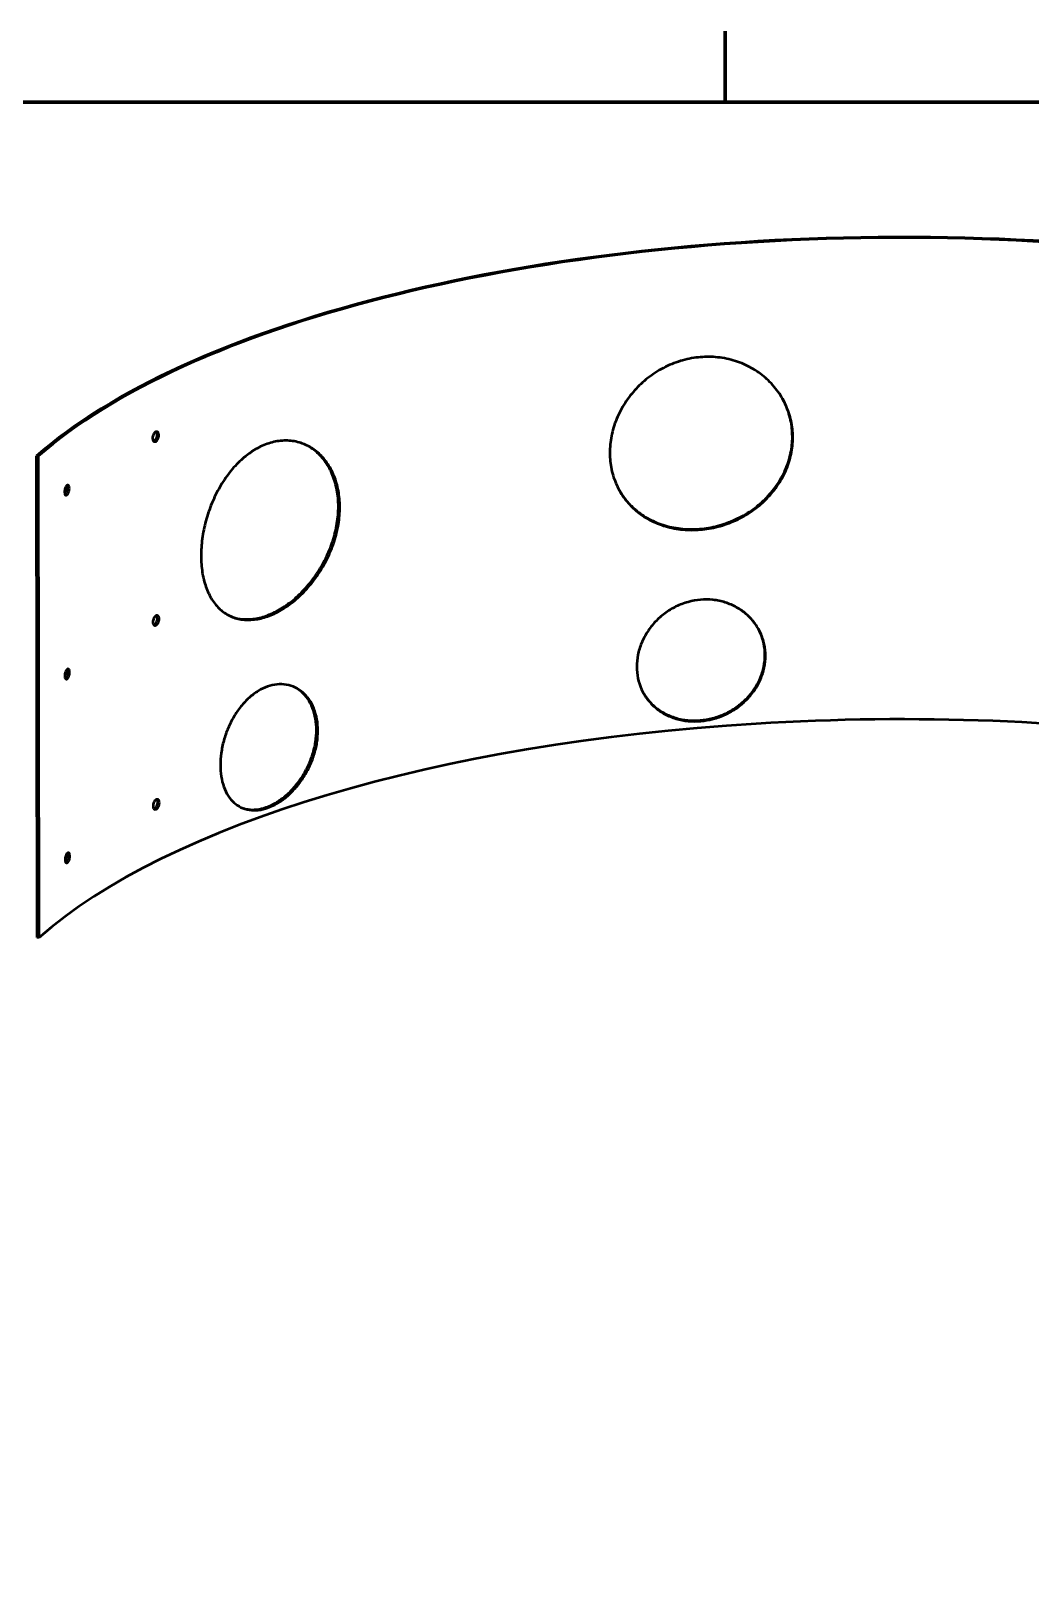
# Model space of a CAD drawing. Header units: millimetres. Extents: x 0 to 4200, y 0 to 2970.
# Drawn here: x 3163 to 3649, y 2147 to 2904 of the extents above; entities that cross this region are included whole.
import ezdxf

# ---------------------------------------------------------------- set-up
doc = ezdxf.new("R2010")
doc.units = ezdxf.units.MM
doc.header["$LTSCALE"] = 10
doc.layers.add('Border (ANSI)', color=7, linetype='Continuous', lineweight=70)
doc.layers.add('Visible (ANSI)', color=7, linetype='Continuous', lineweight=50)

# ---------------------------------------------------------------- blocks, each defined once
blk = doc.blocks.new('Borders Default Border')
at = {"layer": 'Border (ANSI)'}
blk.add_line((350, 287), (350, 290.448), dxfattribs=at)
at = {"layer": 'Border (ANSI)', "flags": 128}
blk.add_lwpolyline([(10, 10), (10, 287), (410, 287), (410, 10), (10, 10)], dxfattribs=at)

msp = doc.modelspace()

# ---------------------------------------------------------------- linework, layer by layer
at = {"layer": 'Visible (ANSI)'}
for p, q in [((3165.149, 2697.906), (3166.064, 2697.751)), ((3165.448, 2463.784), (3165.149, 2697.906)), ((3166.064, 2697.751), (3166.363, 2463.629)), ((3166.363, 2463.629), (3165.448, 2463.784))]:
    msp.add_line(p, q, dxfattribs=at)
for centre, major_axis, start_param, end_param in [((3584.396, 2626.666), (458.199, 0.585), 5.5532134, 9.0089654), ((3584.396, 2626.666), (457.199, 0.583), 5.5532134, 9.0089654), ((3584.695, 2392.543), (-457.199, -0.583), 3.8627197, 5.8673727)]:
    msp.add_ellipse(centre, major_axis=major_axis, ratio=0.3878028, start_param=start_param, end_param=end_param, dxfattribs=at)
for points, knots in [([(3532.821, 2706.915), (3532.824, 2704.28), (3532.554, 2701.544), (3531.411, 2696.073), (3530.538, 2693.338), (3528.229, 2688.06), (3526.792, 2685.513), (3523.474, 2680.762), (3521.594, 2678.558), (3517.592, 2674.609), (3515.334, 2672.729), (3510.424, 2669.342), (3507.773, 2667.835), (3502.252, 2665.31), (3499.379, 2664.29), (3493.611, 2662.782), (3490.717, 2662.295), (3485.129, 2661.82), (3482.245, 2661.816), (3476.522, 2662.348), (3473.683, 2662.883), (3468.247, 2664.477), (3465.647, 2665.538), (3460.846, 2668.099), (3458.646, 2669.601), (3454.755, 2672.879), (3452.931, 2674.769), (3449.719, 2678.965), (3448.33, 2681.272), (3446.099, 2686.164), (3445.255, 2688.753), (3444.146, 2694.033), (3443.881, 2696.724), (3443.874, 2701.993), (3444.132, 2704.751), (3445.228, 2710.308), (3446.065, 2713.107), (3448.283, 2718.547), (3449.665, 2721.192), (3452.866, 2726.153), (3454.684, 2728.469), (3458.565, 2732.633), (3460.761, 2734.625), (3465.554, 2738.221), (3468.151, 2739.826), (3473.581, 2742.513), (3476.419, 2743.597), (3482.139, 2745.19), (3485.022, 2745.698), (3490.61, 2746.173), (3493.505, 2746.156), (3499.275, 2745.539), (3502.151, 2744.94), (3507.677, 2743.184), (3510.331, 2742.026), (3515.249, 2739.254), (3517.512, 2737.641), (3521.523, 2734.147), (3523.409, 2732.146), (3526.738, 2727.74), (3528.182, 2725.335), (3530.503, 2720.281), (3531.383, 2717.627), (3532.54, 2712.262), (3532.817, 2709.55), (3532.821, 2706.915)], [0, 0, 0, 0, 0.8575731, 0.8575731, 1.7151462, 1.7151462, 2.5727192, 2.5727192, 3.4302923, 3.4302923, 4.2878625, 4.2878625, 5.1454327, 5.1454327, 6.0030029, 6.0030029, 6.8605732, 6.8605732, 7.7181434, 7.7181434, 8.5757136, 8.5757136, 9.4332838, 9.4332838, 10.2908541, 10.2908541, 11.1484272, 11.1484272, 12.0060002, 12.0060002, 12.8635733, 12.8635733, 13.7211464, 13.7211464, 14.5787195, 14.5787195, 15.4362926, 15.4362926, 16.2938657, 16.2938657, 17.1514387, 17.1514387, 18.009009, 18.009009, 18.8665792, 18.8665792, 19.7241494, 19.7241494, 20.5817197, 20.5817197, 21.4392899, 21.4392899, 22.2968601, 22.2968601, 23.1544303, 23.1544303, 24.0120005, 24.0120005, 24.8695736, 24.8695736, 25.7271466, 25.7271466, 26.5847197, 26.5847197, 27.4422928, 27.4422928, 27.4422928, 27.4422928]), ([(3532.608, 2707.296), (3532.605, 2709.931), (3532.328, 2712.643), (3531.171, 2718.008), (3530.291, 2720.661), (3528.743, 2724.031), (3528.325, 2724.859), (3527.877, 2725.672)], [0, 0, 0, 0, 0.8575704, 0.8575704, 1.7151408, 1.7151408, 2.001014, 2.001014, 2.001014, 2.001014]), ([(3224.691, 2708.049), (3224.691, 2707.759), (3224.653, 2707.432), (3224.496, 2706.786), (3224.378, 2706.468), (3224.105, 2705.923), (3223.932, 2705.659), (3223.554, 2705.235), (3223.348, 2705.075), (3222.964, 2704.882), (3222.759, 2704.837), (3222.382, 2704.882), (3222.21, 2704.973), (3221.939, 2705.246), (3221.821, 2705.445), (3221.665, 2705.935), (3221.627, 2706.224), (3221.626, 2706.803), (3221.664, 2707.131), (3221.818, 2707.777), (3221.935, 2708.095), (3222.205, 2708.641), (3222.377, 2708.905), (3222.753, 2709.33), (3222.958, 2709.491), (3223.342, 2709.683), (3223.548, 2709.728), (3223.927, 2709.682), (3224.1, 2709.591), (3224.374, 2709.317), (3224.493, 2709.117), (3224.651, 2708.628), (3224.69, 2708.338), (3224.691, 2708.049)], [0, 0, 0, 0, 0.0941719, 0.0941719, 0.1883438, 0.1883438, 0.2825156, 0.2825156, 0.3766875, 0.3766875, 0.4708594, 0.4708594, 0.5650313, 0.5650313, 0.6592031, 0.6592031, 0.753375, 0.753375, 0.8475469, 0.8475469, 0.9417188, 0.9417188, 1.0358906, 1.0358906, 1.1300625, 1.1300625, 1.2242344, 1.2242344, 1.3184063, 1.3184063, 1.4125781, 1.4125781, 1.50675, 1.50675, 1.50675, 1.50675]), ([(3222.073, 2705.111), (3222.172, 2705.132), (3222.27, 2705.167), (3222.558, 2705.311), (3222.764, 2705.472), (3223.142, 2705.896), (3223.315, 2706.159), (3223.587, 2706.705), (3223.706, 2707.023), (3223.862, 2707.668), (3223.901, 2707.996), (3223.9, 2708.286)], [1.08327013, 1.08327013, 1.08327013, 1.08327013, 1.1300625, 1.1300625, 1.22423437, 1.22423437, 1.31840625, 1.31840625, 1.41257812, 1.41257812, 1.50675, 1.50675, 1.50675, 1.50675]), ([(3223.9, 2708.286), (3223.9, 2708.575), (3223.861, 2708.864), (3223.703, 2709.354), (3223.584, 2709.554), (3223.447, 2709.691), (3223.446, 2709.691), (3223.446, 2709.692)], [0, 0, 0, 0, 0.09417187, 0.09417187, 0.18834375, 0.18834375, 0.18853246, 0.18853246, 0.18853246, 0.18853246]), ([(3312.613, 2673.05), (3312.617, 2670.415), (3312.399, 2667.627), (3311.476, 2661.94), (3310.771, 2659.041), (3308.914, 2653.33), (3307.759, 2650.513), (3305.105, 2645.141), (3303.605, 2642.585), (3300.427, 2637.89), (3298.641, 2635.59), (3294.779, 2631.292), (3292.705, 2629.294), (3288.412, 2625.75), (3286.191, 2624.201), (3281.763, 2621.635), (3279.555, 2620.618), (3275.32, 2619.124), (3273.149, 2618.596), (3268.869, 2618.09), (3266.76, 2618.112), (3262.749, 2618.727), (3260.844, 2619.32), (3257.346, 2621.022), (3255.753, 2622.13), (3252.949, 2624.715), (3251.641, 2626.28), (3249.347, 2629.907), (3248.36, 2631.968), (3246.777, 2636.466), (3246.18, 2638.906), (3245.395, 2643.99), (3245.208, 2646.635), (3245.201, 2651.905), (3245.382, 2654.709), (3246.152, 2660.461), (3246.742, 2663.409), (3248.312, 2669.243), (3249.293, 2672.134), (3251.576, 2677.665), (3252.878, 2680.305), (3255.672, 2685.163), (3257.261, 2687.548), (3260.751, 2692.004), (3262.653, 2694.076), (3266.658, 2697.742), (3268.765, 2699.34), (3273.043, 2701.97), (3275.213, 2703.003), (3279.448, 2704.497), (3281.656, 2705.009), (3286.088, 2705.451), (3288.311, 2705.38), (3292.609, 2704.643), (3294.687, 2703.976), (3298.556, 2702.116), (3300.347, 2700.923), (3303.534, 2698.175), (3305.039, 2696.525), (3307.705, 2692.74), (3308.866, 2690.605), (3310.737, 2685.984), (3311.449, 2683.495), (3312.385, 2678.346), (3312.61, 2675.685), (3312.613, 2673.05)], [0, 0, 0, 0, 0.8575731, 0.8575731, 1.7151462, 1.7151462, 2.5727192, 2.5727192, 3.4302923, 3.4302923, 4.2878625, 4.2878625, 5.1454327, 5.1454327, 6.0030029, 6.0030029, 6.8605731, 6.8605731, 7.7181434, 7.7181434, 8.5757136, 8.5757136, 9.4332838, 9.4332838, 10.2908541, 10.2908541, 11.1484272, 11.1484272, 12.0060002, 12.0060002, 12.8635733, 12.8635733, 13.7211464, 13.7211464, 14.5787195, 14.5787195, 15.4362926, 15.4362926, 16.2938657, 16.2938657, 17.1514387, 17.1514387, 18.009009, 18.009009, 18.8665792, 18.8665792, 19.7241494, 19.7241494, 20.5817197, 20.5817197, 21.4392899, 21.4392899, 22.2968601, 22.2968601, 23.1544303, 23.1544303, 24.0120005, 24.0120005, 24.8695736, 24.8695736, 25.7271466, 25.7271466, 26.5847197, 26.5847197, 27.4422928, 27.4422928, 27.4422928, 27.4422928]), ([(3311.938, 2673.338), (3311.935, 2675.973), (3311.71, 2678.634), (3310.774, 2683.783), (3310.062, 2686.272), (3308.192, 2690.892), (3307.031, 2693.028), (3304.365, 2696.813), (3302.86, 2698.462), (3299.674, 2701.21), (3297.883, 2702.403), (3295.743, 2703.431), (3295.536, 2703.527), (3295.327, 2703.62)], [0, 0, 0, 0, 0.8575704, 0.8575704, 1.7151408, 1.7151408, 2.5727112, 2.5727112, 3.4302816, 3.4302816, 4.2878491, 4.2878491, 4.3789321, 4.3789321, 4.3789321, 4.3789321]), ([(3448.415, 2681.328), (3449.224, 2679.9), (3450.128, 2678.534), (3452.719, 2675.149), (3454.543, 2673.259), (3458.434, 2669.98), (3460.635, 2668.479), (3465.435, 2665.917), (3468.036, 2664.856), (3473.471, 2663.262), (3476.311, 2662.727), (3482.034, 2662.195), (3484.917, 2662.199), (3490.505, 2662.673), (3493.4, 2663.161), (3499.167, 2664.669), (3502.041, 2665.689), (3507.561, 2668.214), (3510.212, 2669.721), (3515.122, 2673.108), (3517.38, 2674.988), (3521.382, 2678.938), (3523.262, 2681.142), (3526.58, 2685.893), (3528.017, 2688.441), (3530.325, 2693.719), (3531.198, 2696.453), (3532.342, 2701.924), (3532.612, 2704.661), (3532.608, 2707.296)], [15.767749, 15.767749, 15.767749, 15.767749, 16.2938149, 16.2938149, 17.1513853, 17.1513853, 18.0089529, 18.0089529, 18.8665204, 18.8665204, 19.724088, 19.724088, 20.5816556, 20.5816556, 21.4392231, 21.4392231, 22.2967907, 22.2967907, 23.1543582, 23.1543582, 24.0119258, 24.0119258, 24.8694962, 24.8694962, 25.7270666, 25.7270666, 26.584637, 26.584637, 27.4422074, 27.4422074, 27.4422074, 27.4422074]), ([(3181.158, 2682.114), (3181.159, 2681.824), (3181.129, 2681.494), (3181.01, 2680.839), (3180.92, 2680.514), (3180.712, 2679.953), (3180.58, 2679.679), (3180.292, 2679.232), (3180.136, 2679.06), (3179.843, 2678.844), (3179.687, 2678.787), (3179.401, 2678.81), (3179.27, 2678.89), (3179.064, 2679.147), (3178.975, 2679.34), (3178.856, 2679.82), (3178.827, 2680.107), (3178.826, 2680.685), (3178.855, 2681.015), (3178.972, 2681.671), (3179.06, 2681.996), (3179.265, 2682.558), (3179.395, 2682.833), (3179.681, 2683.28), (3179.837, 2683.453), (3180.13, 2683.668), (3180.286, 2683.725), (3180.575, 2683.702), (3180.707, 2683.621), (3180.916, 2683.364), (3181.007, 2683.17), (3181.128, 2682.69), (3181.158, 2682.403), (3181.158, 2682.114)], [0, 0, 0, 0, 0.0941719, 0.0941719, 0.1883438, 0.1883438, 0.2825156, 0.2825156, 0.3766875, 0.3766875, 0.4708594, 0.4708594, 0.5650313, 0.5650313, 0.6592031, 0.6592031, 0.753375, 0.753375, 0.8475469, 0.8475469, 0.9417188, 0.9417188, 1.0358906, 1.0358906, 1.1300625, 1.1300625, 1.2242344, 1.2242344, 1.3184063, 1.3184063, 1.4125781, 1.4125781, 1.50675, 1.50675, 1.50675, 1.50675]), ([(3179.094, 2679.124), (3179.098, 2679.126), (3179.101, 2679.129), (3179.251, 2679.239), (3179.407, 2679.412), (3179.695, 2679.859), (3179.827, 2680.132), (3180.035, 2680.694), (3180.125, 2681.019), (3180.245, 2681.674), (3180.274, 2682.004), (3180.274, 2682.294)], [1.12778597, 1.12778597, 1.12778597, 1.12778597, 1.1300625, 1.1300625, 1.22423437, 1.22423437, 1.31840625, 1.31840625, 1.41257812, 1.41257812, 1.50675, 1.50675, 1.50675, 1.50675]), ([(3180.274, 2682.294), (3180.273, 2682.583), (3180.243, 2682.87), (3180.137, 2683.294), (3180.073, 2683.45), (3179.998, 2683.571)], [0, 0, 0, 0, 0.09417187, 0.09417187, 0.16620245, 0.16620245, 0.16620245, 0.16620245]), ([(3259.627, 2619.923), (3261.035, 2619.354), (3262.528, 2618.944), (3266.088, 2618.398), (3268.197, 2618.377), (3272.477, 2618.883), (3274.648, 2619.411), (3278.883, 2620.905), (3281.091, 2621.922), (3285.519, 2624.488), (3287.74, 2626.037), (3292.032, 2629.581), (3294.107, 2631.579), (3297.968, 2635.877), (3299.754, 2638.177), (3302.931, 2642.873), (3304.431, 2645.428), (3307.085, 2650.801), (3308.239, 2653.618), (3310.097, 2659.329), (3310.801, 2662.228), (3311.724, 2667.915), (3311.941, 2670.703), (3311.938, 2673.338)], [18.2020844, 18.2020844, 18.2020844, 18.2020844, 18.8665204, 18.8665204, 19.724088, 19.724088, 20.5816556, 20.5816556, 21.4392231, 21.4392231, 22.2967907, 22.2967907, 23.1543582, 23.1543582, 24.0119258, 24.0119258, 24.8694962, 24.8694962, 25.7270666, 25.7270666, 26.584637, 26.584637, 27.4422074, 27.4422074, 27.4422074, 27.4422074]), ([(3519.518, 2600.69), (3519.52, 2598.837), (3519.332, 2596.911), (3518.533, 2593.055), (3517.923, 2591.125), (3516.309, 2587.396), (3515.304, 2585.594), (3512.983, 2582.23), (3511.666, 2580.668), (3508.864, 2577.867), (3507.281, 2576.533), (3503.84, 2574.129), (3501.981, 2573.059), (3498.108, 2571.266), (3496.09, 2570.542), (3492.04, 2569.473), (3490.006, 2569.128), (3486.077, 2568.795), (3484.049, 2568.794), (3480.019, 2569.177), (3478.019, 2569.559), (3474.186, 2570.697), (3472.352, 2571.453), (3468.962, 2573.277), (3467.408, 2574.345), (3464.658, 2576.674), (3463.369, 2578.015), (3461.097, 2580.989), (3460.114, 2582.622), (3458.536, 2586.079), (3457.939, 2587.907), (3457.154, 2591.628), (3456.966, 2593.523), (3456.962, 2597.228), (3457.144, 2599.164), (3457.92, 2603.063), (3458.512, 2605.024), (3460.081, 2608.834), (3461.059, 2610.684), (3463.323, 2614.152), (3464.608, 2615.769), (3467.351, 2618.676), (3468.903, 2620.066), (3472.286, 2622.573), (3474.119, 2623.691), (3477.947, 2625.564), (3479.946, 2626.32), (3483.974, 2627.431), (3486.002, 2627.786), (3489.93, 2628.12), (3491.965, 2628.11), (3496.018, 2627.685), (3498.036, 2627.271), (3501.913, 2626.053), (3503.775, 2625.248), (3507.222, 2623.321), (3508.807, 2622.198), (3511.616, 2619.763), (3512.936, 2618.367), (3515.266, 2615.289), (3516.275, 2613.608), (3517.899, 2610.07), (3518.513, 2608.211), (3519.322, 2604.447), (3519.515, 2602.542), (3519.518, 2600.69)], [0, 0, 0, 0, 0.6029104, 0.6029104, 1.2058209, 1.2058209, 1.8087313, 1.8087313, 2.4116418, 2.4116418, 3.0145517, 3.0145517, 3.6174617, 3.6174617, 4.2203716, 4.2203716, 4.8232816, 4.8232816, 5.4261915, 5.4261915, 6.0291015, 6.0291015, 6.6320115, 6.6320115, 7.2349214, 7.2349214, 7.8378319, 7.8378319, 8.4407423, 8.4407423, 9.0436528, 9.0436528, 9.6465632, 9.6465632, 10.2494736, 10.2494736, 10.8523841, 10.8523841, 11.4552945, 11.4552945, 12.058205, 12.058205, 12.6611149, 12.6611149, 13.2640249, 13.2640249, 13.8669349, 13.8669349, 14.4698448, 14.4698448, 15.0727548, 15.0727548, 15.6756647, 15.6756647, 16.2785747, 16.2785747, 16.8814846, 16.8814846, 17.4843951, 17.4843951, 18.0873055, 18.0873055, 18.690216, 18.690216, 19.2931264, 19.2931264, 19.2931264, 19.2931264]), ([(3224.805, 2618.64), (3224.805, 2618.35), (3224.767, 2618.023), (3224.61, 2617.377), (3224.492, 2617.059), (3224.219, 2616.514), (3224.046, 2616.25), (3223.668, 2615.826), (3223.462, 2615.666), (3223.078, 2615.473), (3222.873, 2615.428), (3222.496, 2615.473), (3222.324, 2615.564), (3222.053, 2615.837), (3221.935, 2616.037), (3221.779, 2616.526), (3221.741, 2616.815), (3221.74, 2617.394), (3221.778, 2617.722), (3221.932, 2618.368), (3222.049, 2618.686), (3222.319, 2619.232), (3222.491, 2619.496), (3222.867, 2619.921), (3223.072, 2620.082), (3223.457, 2620.274), (3223.662, 2620.319), (3224.041, 2620.273), (3224.214, 2620.182), (3224.488, 2619.909), (3224.607, 2619.708), (3224.765, 2619.219), (3224.804, 2618.929), (3224.805, 2618.64)], [0, 0, 0, 0, 0.0941719, 0.0941719, 0.1883438, 0.1883438, 0.2825156, 0.2825156, 0.3766875, 0.3766875, 0.4708594, 0.4708594, 0.5650313, 0.5650313, 0.6592031, 0.6592031, 0.753375, 0.753375, 0.8475469, 0.8475469, 0.9417188, 0.9417188, 1.0358906, 1.0358906, 1.1300625, 1.1300625, 1.2242344, 1.2242344, 1.3184063, 1.3184063, 1.4125781, 1.4125781, 1.50675, 1.50675, 1.50675, 1.50675]), ([(3224.014, 2618.877), (3224.014, 2619.166), (3223.975, 2619.455), (3223.817, 2619.945), (3223.698, 2620.145), (3223.561, 2620.282), (3223.56, 2620.283), (3223.56, 2620.283)], [0, 0, 0, 0, 0.09417187, 0.09417187, 0.18834375, 0.18834375, 0.18853246, 0.18853246, 0.18853246, 0.18853246]), ([(3222.187, 2615.702), (3222.286, 2615.723), (3222.384, 2615.758), (3222.672, 2615.902), (3222.878, 2616.063), (3223.256, 2616.487), (3223.429, 2616.751), (3223.702, 2617.296), (3223.82, 2617.614), (3223.976, 2618.259), (3224.015, 2618.587), (3224.014, 2618.877)], [1.08327013, 1.08327013, 1.08327013, 1.08327013, 1.1300625, 1.1300625, 1.22423437, 1.22423437, 1.31840625, 1.31840625, 1.41257812, 1.41257812, 1.50675, 1.50675, 1.50675, 1.50675]), ([(3519.306, 2601.069), (3519.303, 2602.922), (3519.11, 2604.827), (3518.302, 2608.59), (3517.687, 2610.45), (3516.613, 2612.789), (3516.331, 2613.35), (3516.03, 2613.901)], [0, 0, 0, 0, 0.6029095, 0.6029095, 1.205819, 1.205819, 1.4002639, 1.4002639, 1.4002639, 1.4002639]), ([(3460.145, 2582.715), (3460.709, 2581.724), (3461.337, 2580.776), (3463.157, 2578.394), (3464.446, 2577.053), (3467.196, 2574.724), (3468.751, 2573.656), (3472.14, 2571.832), (3473.975, 2571.076), (3477.807, 2569.938), (3479.808, 2569.555), (3483.837, 2569.173), (3485.866, 2569.173), (3489.794, 2569.507), (3491.828, 2569.852), (3495.879, 2570.921), (3497.896, 2571.645), (3501.769, 2573.437), (3503.628, 2574.508), (3507.07, 2576.912), (3508.652, 2578.246), (3511.455, 2581.047), (3512.771, 2582.609), (3515.092, 2585.973), (3516.097, 2587.776), (3517.711, 2591.505), (3518.321, 2593.434), (3519.12, 2597.291), (3519.308, 2599.217), (3519.306, 2601.069)], [11.092324, 11.092324, 11.092324, 11.092324, 11.455277, 11.455277, 12.0581865, 12.0581865, 12.6610955, 12.6610955, 13.2640046, 13.2640046, 13.8669136, 13.8669136, 14.4698226, 14.4698226, 15.0727317, 15.0727317, 15.6756407, 15.6756407, 16.2785497, 16.2785497, 16.8814588, 16.8814588, 17.4843683, 17.4843683, 18.0872778, 18.0872778, 18.6901873, 18.6901873, 19.2930968, 19.2930968, 19.2930968, 19.2930968]), ([(3181.272, 2592.705), (3181.273, 2592.415), (3181.243, 2592.085), (3181.124, 2591.43), (3181.034, 2591.105), (3180.826, 2590.544), (3180.694, 2590.27), (3180.406, 2589.823), (3180.25, 2589.651), (3179.957, 2589.435), (3179.801, 2589.378), (3179.515, 2589.401), (3179.384, 2589.482), (3179.178, 2589.738), (3179.089, 2589.931), (3178.97, 2590.411), (3178.941, 2590.698), (3178.94, 2591.276), (3178.969, 2591.607), (3179.086, 2592.262), (3179.175, 2592.588), (3179.379, 2593.15), (3179.51, 2593.424), (3179.795, 2593.871), (3179.951, 2594.044), (3180.244, 2594.259), (3180.4, 2594.316), (3180.689, 2594.293), (3180.821, 2594.212), (3181.03, 2593.955), (3181.121, 2593.762), (3181.242, 2593.281), (3181.272, 2592.994), (3181.272, 2592.705)], [0, 0, 0, 0, 0.0941719, 0.0941719, 0.1883438, 0.1883438, 0.2825156, 0.2825156, 0.3766875, 0.3766875, 0.4708594, 0.4708594, 0.5650313, 0.5650313, 0.6592031, 0.6592031, 0.753375, 0.753375, 0.8475469, 0.8475469, 0.9417188, 0.9417188, 1.0358906, 1.0358906, 1.1300625, 1.1300625, 1.2242344, 1.2242344, 1.3184063, 1.3184063, 1.4125781, 1.4125781, 1.50675, 1.50675, 1.50675, 1.50675]), ([(3179.208, 2589.715), (3179.212, 2589.717), (3179.215, 2589.72), (3179.365, 2589.83), (3179.521, 2590.003), (3179.81, 2590.45), (3179.941, 2590.724), (3180.149, 2591.285), (3180.239, 2591.61), (3180.359, 2592.265), (3180.388, 2592.595), (3180.388, 2592.885)], [1.12778597, 1.12778597, 1.12778597, 1.12778597, 1.1300625, 1.1300625, 1.22423437, 1.22423437, 1.31840625, 1.31840625, 1.41257812, 1.41257812, 1.50675, 1.50675, 1.50675, 1.50675]), ([(3180.388, 2592.885), (3180.387, 2593.174), (3180.357, 2593.461), (3180.251, 2593.885), (3180.187, 2594.041), (3180.112, 2594.162)], [0, 0, 0, 0, 0.09417187, 0.09417187, 0.16620245, 0.16620245, 0.16620245, 0.16620245]), ([(3301.976, 2564.312), (3301.979, 2562.46), (3301.829, 2560.498), (3301.197, 2556.492), (3300.713, 2554.448), (3299.437, 2550.418), (3298.643, 2548.429), (3296.815, 2544.633), (3295.781, 2542.827), (3293.586, 2539.507), (3292.35, 2537.88), (3289.672, 2534.84), (3288.231, 2533.427), (3285.242, 2530.922), (3283.692, 2529.828), (3280.593, 2528.017), (3279.045, 2527.301), (3276.068, 2526.25), (3274.537, 2525.881), (3271.512, 2525.531), (3270.017, 2525.551), (3267.166, 2525.996), (3265.808, 2526.421), (3263.308, 2527.635), (3262.167, 2528.423), (3260.154, 2530.259), (3259.214, 2531.369), (3257.561, 2533.936), (3256.848, 2535.394), (3255.705, 2538.57), (3255.273, 2540.292), (3254.706, 2543.874), (3254.57, 2545.735), (3254.565, 2549.44), (3254.696, 2551.41), (3255.254, 2555.447), (3255.681, 2557.515), (3256.815, 2561.606), (3257.523, 2563.632), (3259.168, 2567.506), (3260.104, 2569.354), (3262.11, 2572.755), (3263.248, 2574.423), (3265.742, 2577.541), (3267.098, 2578.991), (3269.945, 2581.556), (3271.439, 2582.675), (3274.462, 2584.517), (3275.992, 2585.242), (3278.97, 2586.292), (3280.519, 2586.654), (3283.619, 2586.971), (3285.17, 2586.927), (3288.163, 2586.422), (3289.607, 2585.96), (3292.29, 2584.668), (3293.529, 2583.838), (3295.731, 2581.922), (3296.769, 2580.771), (3298.605, 2578.124), (3299.404, 2576.63), (3300.689, 2573.393), (3301.177, 2571.648), (3301.82, 2568.034), (3301.974, 2566.165), (3301.976, 2564.312)], [0, 0, 0, 0, 0.6029104, 0.6029104, 1.2058209, 1.2058209, 1.8087313, 1.8087313, 2.4116418, 2.4116418, 3.0145517, 3.0145517, 3.6174617, 3.6174617, 4.2203716, 4.2203716, 4.8232816, 4.8232816, 5.4261915, 5.4261915, 6.0291015, 6.0291015, 6.6320115, 6.6320115, 7.2349214, 7.2349214, 7.8378319, 7.8378319, 8.4407423, 8.4407423, 9.0436528, 9.0436528, 9.6465632, 9.6465632, 10.2494736, 10.2494736, 10.8523841, 10.8523841, 11.4552945, 11.4552945, 12.058205, 12.058205, 12.6611149, 12.6611149, 13.2640249, 13.2640249, 13.8669349, 13.8669349, 14.4698448, 14.4698448, 15.0727548, 15.0727548, 15.6756647, 15.6756647, 16.2785747, 16.2785747, 16.8814846, 16.8814846, 17.4843951, 17.4843951, 18.0873055, 18.0873055, 18.690216, 18.690216, 19.2931264, 19.2931264, 19.2931264, 19.2931264]), ([(3301.303, 2564.599), (3301.3, 2566.452), (3301.146, 2568.321), (3300.504, 2571.935), (3300.016, 2573.68), (3298.731, 2576.917), (3297.932, 2578.411), (3296.096, 2581.057), (3295.058, 2582.209), (3292.856, 2584.125), (3291.617, 2584.955), (3290.167, 2585.653), (3290.058, 2585.704), (3289.948, 2585.754)], [0, 0, 0, 0, 0.6029095, 0.6029095, 1.205819, 1.205819, 1.8087286, 1.8087286, 2.4116381, 2.4116381, 3.0145471, 3.0145471, 3.063373, 3.063373, 3.063373, 3.063373]), ([(3264.842, 2526.894), (3265.818, 2526.508), (3266.85, 2526.227), (3269.345, 2525.838), (3270.84, 2525.818), (3273.865, 2526.167), (3275.396, 2526.537), (3278.373, 2527.587), (3279.922, 2528.304), (3283.02, 2530.115), (3284.57, 2531.209), (3287.559, 2533.714), (3289, 2535.127), (3291.677, 2538.167), (3292.913, 2539.794), (3295.108, 2543.114), (3296.142, 2544.92), (3297.97, 2548.716), (3298.764, 2550.705), (3300.04, 2554.735), (3300.523, 2556.779), (3301.156, 2560.785), (3301.305, 2562.747), (3301.303, 2564.599)], [12.8117329, 12.8117329, 12.8117329, 12.8117329, 13.2640046, 13.2640046, 13.8669136, 13.8669136, 14.4698227, 14.4698227, 15.0727317, 15.0727317, 15.6756407, 15.6756407, 16.2785497, 16.2785497, 16.8814588, 16.8814588, 17.4843683, 17.4843683, 18.0872778, 18.0872778, 18.6901873, 18.6901873, 19.2930968, 19.2930968, 19.2930968, 19.2930968]), ([(3224.919, 2529.231), (3224.919, 2528.942), (3224.881, 2528.614), (3224.724, 2527.968), (3224.606, 2527.65), (3224.333, 2527.105), (3224.16, 2526.841), (3223.782, 2526.417), (3223.577, 2526.257), (3223.192, 2526.064), (3222.987, 2526.019), (3222.61, 2526.065), (3222.438, 2526.155), (3222.167, 2526.428), (3222.049, 2526.628), (3221.893, 2527.117), (3221.855, 2527.406), (3221.854, 2527.985), (3221.892, 2528.313), (3222.047, 2528.959), (3222.163, 2529.277), (3222.434, 2529.823), (3222.605, 2530.087), (3222.981, 2530.512), (3223.186, 2530.673), (3223.571, 2530.865), (3223.776, 2530.91), (3224.155, 2530.864), (3224.328, 2530.773), (3224.602, 2530.5), (3224.721, 2530.299), (3224.879, 2529.81), (3224.918, 2529.52), (3224.919, 2529.231)], [0, 0, 0, 0, 0.0941719, 0.0941719, 0.1883438, 0.1883438, 0.2825156, 0.2825156, 0.3766875, 0.3766875, 0.4708594, 0.4708594, 0.5650313, 0.5650313, 0.6592031, 0.6592031, 0.753375, 0.753375, 0.8475469, 0.8475469, 0.9417188, 0.9417188, 1.0358906, 1.0358906, 1.1300625, 1.1300625, 1.2242344, 1.2242344, 1.3184063, 1.3184063, 1.4125781, 1.4125781, 1.50675, 1.50675, 1.50675, 1.50675]), ([(3222.301, 2526.294), (3222.4, 2526.314), (3222.498, 2526.349), (3222.786, 2526.494), (3222.992, 2526.654), (3223.37, 2527.078), (3223.543, 2527.342), (3223.816, 2527.887), (3223.934, 2528.205), (3224.091, 2528.851), (3224.129, 2529.178), (3224.129, 2529.468)], [1.08327013, 1.08327013, 1.08327013, 1.08327013, 1.1300625, 1.1300625, 1.22423437, 1.22423437, 1.31840625, 1.31840625, 1.41257812, 1.41257812, 1.50675, 1.50675, 1.50675, 1.50675]), ([(3224.129, 2529.468), (3224.128, 2529.757), (3224.089, 2530.046), (3223.931, 2530.536), (3223.812, 2530.736), (3223.675, 2530.873), (3223.674, 2530.874), (3223.674, 2530.874)], [0, 0, 0, 0, 0.09417187, 0.09417187, 0.18834375, 0.18834375, 0.18853246, 0.18853246, 0.18853246, 0.18853246]), ([(3181.386, 2503.296), (3181.387, 2503.006), (3181.358, 2502.676), (3181.238, 2502.021), (3181.148, 2501.696), (3180.94, 2501.135), (3180.808, 2500.861), (3180.52, 2500.414), (3180.364, 2500.242), (3180.071, 2500.026), (3179.915, 2499.969), (3179.629, 2499.992), (3179.498, 2500.073), (3179.292, 2500.329), (3179.203, 2500.522), (3179.084, 2501.002), (3179.055, 2501.289), (3179.054, 2501.867), (3179.083, 2502.198), (3179.2, 2502.853), (3179.289, 2503.179), (3179.494, 2503.741), (3179.624, 2504.015), (3179.909, 2504.462), (3180.065, 2504.635), (3180.358, 2504.85), (3180.514, 2504.907), (3180.803, 2504.884), (3180.935, 2504.803), (3181.144, 2504.546), (3181.235, 2504.353), (3181.356, 2503.872), (3181.386, 2503.585), (3181.386, 2503.296)], [0, 0, 0, 0, 0.0941719, 0.0941719, 0.1883438, 0.1883438, 0.2825156, 0.2825156, 0.3766875, 0.3766875, 0.4708594, 0.4708594, 0.5650313, 0.5650313, 0.6592031, 0.6592031, 0.753375, 0.753375, 0.8475469, 0.8475469, 0.9417188, 0.9417188, 1.0358906, 1.0358906, 1.1300625, 1.1300625, 1.2242344, 1.2242344, 1.3184063, 1.3184063, 1.4125781, 1.4125781, 1.50675, 1.50675, 1.50675, 1.50675]), ([(3179.322, 2500.306), (3179.326, 2500.308), (3179.329, 2500.311), (3179.479, 2500.422), (3179.636, 2500.594), (3179.924, 2501.041), (3180.055, 2501.315), (3180.263, 2501.876), (3180.354, 2502.201), (3180.473, 2502.856), (3180.502, 2503.186), (3180.502, 2503.476)], [1.12778597, 1.12778597, 1.12778597, 1.12778597, 1.1300625, 1.1300625, 1.22423437, 1.22423437, 1.31840625, 1.31840625, 1.41257812, 1.41257812, 1.50675, 1.50675, 1.50675, 1.50675]), ([(3180.502, 2503.476), (3180.501, 2503.765), (3180.471, 2504.052), (3180.365, 2504.476), (3180.301, 2504.632), (3180.226, 2504.753)], [0, 0, 0, 0, 0.09417187, 0.09417187, 0.16620245, 0.16620245, 0.16620245, 0.16620245])]:
    msp.add_open_spline(points, degree=3, knots=knots, dxfattribs=at)

# ---------------------------------------------------------------- block references
at = {"xscale": 10, "yscale": 10, "zscale": 10}
msp.add_blockref('Borders Default Border', (0, 0), dxfattribs=at)

doc.saveas('drawing.dxf')
